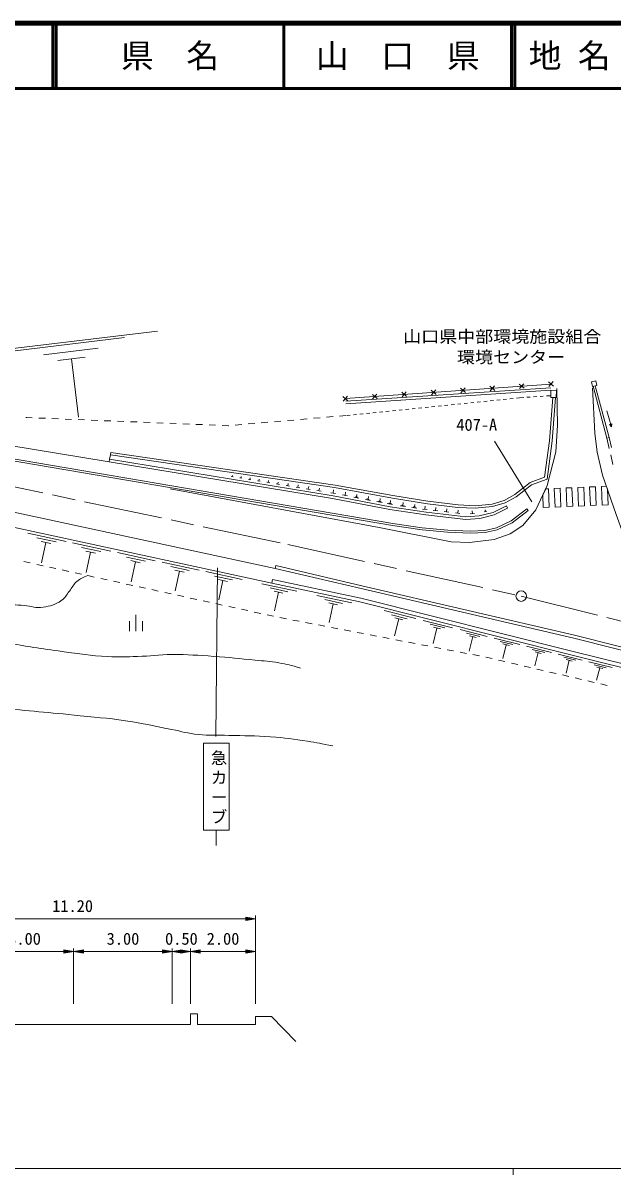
# Model space of a CAD drawing. Units: millimetres, scale not verified. Extents: x 40000 to 680000, y 20000 to 380000.
# Drawn here: x 293200 to 383226, y 204000 to 380000 of the extents above; entities that cross this region are included whole.
import ezdxf
from ezdxf.enums import TextEntityAlignment as Align

# ---------------------------------------------------------------- set-up
doc = ezdxf.new("R2010")
doc.units = ezdxf.units.MM
doc.header["$LTSCALE"] = 1000
doc.linetypes.add('CHAIN', pattern=[18.5, 12, -1.5, 3.5, -1.5])
for name, color, linetype, lineweight in [('M-BGD', 7, 'Continuous', 13), ('M-BMK', 2, 'CHAIN', 13), ('M-BMK-OTRS', 5, 'Continuous', 13), ('M-BMK-SRVR', 3, 'Continuous', 13), ('M-STR-HTXT', 7, 'Continuous', 13), ('M-STR-STRC', 7, 'Continuous', 13), ('M-STR-STRD', 7, 'Continuous', 13), ('M-TTL', 2, 'Continuous', 140), ('M-TTL-BAND', 7, 'Continuous', 13), ('M-TTL-LINE', 7, 'Continuous', 50)]:
    doc.layers.add(name, color=color, linetype=linetype, lineweight=lineweight)
doc.layers.add('M-TTL-TXT', color=7, linetype='Continuous')
doc.styles.add('@ＭＳ ゴシック', font='')
doc.styles.add('ＭＳ ゴシック', font='')
doc.styles.get('@ＭＳ ゴシック').set_extended_font_data('@MS Gothic')
doc.styles.get('ＭＳ ゴシック').set_extended_font_data('MS Gothic')

msp = doc.modelspace()

# ---------------------------------------------------------------- linework, layer by layer
at = {"layer": 'M-BGD'}
for p, q in [((291992, 329926), (308686, 331933)), ((296299, 329315), (304646, 330318)), ((298520, 328453), (302693, 328954)), ((300607, 328704), (301677, 319800)), ((342402, 322621), (373774, 324838)), ((342448, 322206), (373734, 324283)), ((342474, 321807), (373761, 323884)), ((355470, 323899), (356225, 323244)), ((356175, 323949), (355519, 323194)), ((359951, 324216), (360707, 323560)), ((360657, 324266), (360001, 323510)), ((364433, 324533), (365188, 323877)), ((365138, 324582), (364483, 323827)), ((368915, 324849), (369670, 324194)), ((369620, 324899), (368965, 324144)), ((373397, 325166), (374152, 324510)), ((374102, 325216), (373446, 324461)), ((380186, 324504), (382304, 316576)), ((380519, 324593), (382637, 316665)), ((342024, 322949), (342779, 322293)), ((342730, 322999), (342074, 322244)), ((346506, 323266), (347261, 322610)), ((347211, 323316), (346556, 322560)), ((350988, 323582), (351743, 322927)), ((351693, 323632), (351038, 322877)), ((362517, 322080), (363014, 322131)), ((363511, 322182), (364009, 322232)), ((364506, 322283), (365004, 322334)), ((365501, 322385), (365999, 322436)), ((366496, 322487), (366993, 322538)), ((367491, 322588), (367988, 322639)), ((368486, 322690), (368961, 322739)), ((368961, 322739), (369606, 322783)), ((370105, 322817), (370604, 322851)), ((371103, 322885), (371602, 322919)), ((372101, 322953), (372599, 322987)), ((373098, 323021), (373744, 323065)), ((345605, 320350), (346102, 320401)), ((346600, 320452), (347097, 320503)), ((347595, 320554), (348092, 320605)), ((348589, 320655), (349087, 320706)), ((349584, 320757), (350082, 320808)), ((350579, 320859), (351076, 320910)), ((351574, 320961), (352071, 321012)), ((352569, 321062), (353066, 321113)), ((353563, 321164), (354061, 321215)), ((354558, 321266), (355056, 321317)), ((355553, 321368), (356050, 321418)), ((356548, 321469), (357045, 321520)), ((357543, 321571), (358040, 321622)), ((358537, 321673), (359035, 321724)), ((359532, 321775), (360030, 321825)), ((360527, 321876), (361024, 321927)), ((361522, 321978), (362019, 322029)), ((382315, 320739), (382986, 318330)), ((293608, 319723), (293762, 319724)), ((293762, 319724), (294607, 319690)), ((295606, 319649), (296606, 319609)), ((297605, 319569), (298604, 319529)), ((299603, 319488), (300602, 319448)), ((301602, 319408), (302601, 319368)), ((303600, 319327), (304599, 319287)), ((305598, 319247), (306597, 319207)), ((307597, 319166), (308596, 319126)), ((309595, 319086), (310594, 319046)), ((311593, 319005), (312593, 318965)), ((313592, 318925), (314591, 318885)), ((315590, 318844), (316589, 318804)), ((317589, 318764), (318588, 318724)), ((319587, 318683), (320586, 318643)), ((321585, 318603), (322584, 318563)), ((325579, 318569), (326575, 318655)), ((327572, 318742), (328568, 318828)), ((329564, 318914), (330560, 319001)), ((331557, 319087), (332553, 319173)), ((333549, 319259), (334546, 319346)), ((335542, 319432), (336538, 319518)), ((337534, 319605), (338531, 319691)), ((339527, 319777), (340523, 319864)), ((341519, 319950), (342516, 320036)), ((342642, 320047), (343118, 320096)), ((343615, 320147), (344113, 320198)), ((344610, 320248), (345107, 320299)), ((382705, 318641), (383066, 318742)), ((382986, 318330), (382705, 318641)), ((383066, 318742), (382986, 318330)), ((323584, 318522), (324577, 318482)), ((324577, 318482), (324583, 318483)), ((382304, 316576), (382637, 316665)), ((382664, 314984), (382304, 316576)), ((382637, 316665), (383004, 315136)), ((306389, 313346), (306325, 312952)), ((306531, 314008), (306389, 313346)), ((306531, 314008), (306588, 314404)), ((383216, 312545), (382885, 314008)), ((325273, 310666), (324973, 310715)), ((325123, 310691), (325156, 310891)), ((326611, 310447), (326277, 310502)), ((326444, 310475), (326480, 310698)), ((327985, 310223), (327616, 310283)), ((327800, 310253), (327841, 310499)), ((329396, 309992), (328990, 310059)), ((329193, 310026), (329237, 310296)), ((330844, 309756), (330401, 309828)), ((330623, 309792), (330671, 310087)), ((332090, 309552), (332143, 309873)), ((332331, 309513), (331850, 309591)), ((333857, 309263), (333337, 309348)), ((333597, 309306), (333654, 309653)), ((335424, 309007), (334864, 309099)), ((335144, 309053), (335205, 309427)), ((337033, 308745), (336432, 308843)), ((336733, 308794), (336798, 309195)), ((338685, 308475), (338041, 308580)), ((338363, 308527), (338433, 308956)), ((340873, 308102), (340149, 308243)), ((340511, 308173), (340604, 308656)), ((342337, 307825), (342430, 308308)), ((372512, 307859), (372971, 308828)), ((372971, 308828), (373371, 308845)), ((373371, 308845), (373492, 306007)), ((374270, 308883), (375169, 308922)), ((374270, 308883), (374391, 306046)), ((375169, 308922), (375290, 306084)), ((376068, 308960), (376968, 308998)), ((376068, 308960), (376189, 306123)), ((376968, 308998), (377089, 306161)), ((377867, 309037), (378766, 309075)), ((377867, 309037), (377988, 306199)), ((378766, 309075), (378887, 306238)), ((379665, 309113), (380564, 309152)), ((379665, 309113), (379786, 306276)), ((380564, 309152), (380685, 306314)), ((381463, 309190), (382222, 309223)), ((381463, 309190), (381585, 306353)), ((382230, 309198), (382378, 308768)), ((382383, 308753), (382484, 306391)), ((342699, 307755), (341974, 307895)), ((344444, 307417), (343693, 307563)), ((344275, 307554), (343900, 307626)), ((344088, 307590), (344165, 307990)), ((346214, 307075), (345438, 307225)), ((346040, 307216), (345652, 307291)), ((345846, 307253), (345926, 307667)), ((348011, 306727), (347209, 306882)), ((347831, 306873), (347430, 306950)), ((347631, 306911), (347713, 307339)), ((349594, 306420), (348792, 306576)), ((349415, 306566), (349013, 306644)), ((349214, 306605), (349297, 307033)), ((351552, 306138), (350744, 306259)), ((351366, 306276), (350962, 306337)), ((351164, 306306), (351229, 306737)), ((352939, 306036), (353002, 306456)), ((366964, 306259), (367147, 305903)), ((372512, 307859), (372593, 305969)), ((379786, 306276), (380685, 306314)), ((381585, 306353), (382484, 306391)), ((353317, 305872), (352530, 305991)), ((353136, 306007), (352743, 306066)), ((354893, 305659), (354149, 305743)), ((354521, 305701), (354577, 306197)), ((356509, 305457), (355765, 305541)), ((356137, 305499), (356193, 305995)), ((358201, 305266), (357487, 305346)), ((357844, 305306), (357898, 305782)), ((359876, 305077), (359184, 305155)), ((359530, 305116), (359582, 305577)), ((362119, 305058), (361450, 305015)), ((361785, 305037), (361755, 305482)), ((363984, 305396), (363594, 305302)), ((363789, 305349), (363726, 305608)), ((370110, 305778), (370293, 305541)), ((372593, 305969), (373492, 306007)), ((374391, 306046), (375290, 306084)), ((376189, 306123), (377089, 306161)), ((377988, 306199), (378887, 306238)), ((293946, 302054), (299778, 300792)), ((295320, 301350), (298236, 300719)), ((295965, 300804), (297423, 300488)), ((296694, 300646), (296021, 297536)), ((300741, 300584), (306601, 299316)), ((302121, 299876), (305051, 299242)), ((302769, 299327), (304234, 299010)), ((293327, 297717), (294304, 297503)), ((303502, 299169), (302825, 296043)), ((307631, 299093), (313386, 297848)), ((308986, 298398), (311864, 297775)), ((309623, 297859), (311062, 297547)), ((310342, 297703), (309678, 294633)), ((314418, 297624), (320064, 296403)), ((295281, 297289), (296258, 297074)), ((297234, 296860), (298211, 296646)), ((299188, 296432), (300165, 296217)), ((301141, 296003), (302118, 295789)), ((315748, 296942), (318571, 296332)), ((316373, 296413), (317784, 296108)), ((317078, 296261), (316427, 293250)), ((321095, 296179), (326632, 294981)), ((303095, 295575), (304072, 295360)), ((305049, 295146), (306025, 294932)), ((307002, 294718), (307979, 294503)), ((308956, 294289), (309932, 294075)), ((322400, 295511), (325168, 294912)), ((323012, 294992), (324396, 294692)), ((323704, 294842), (323065, 291889)), ((329650, 294322), (335003, 293186)), ((331290, 294996), (331165, 294409)), ((310909, 293860), (311886, 293646)), ((312863, 293432), (313840, 293218)), ((314816, 293003), (315793, 292789)), ((316770, 292575), (317747, 292361)), ((330912, 293681), (333589, 293113)), ((331506, 293182), (332844, 292898)), ((332175, 293040), (331569, 290186)), ((338014, 292546), (343366, 291410)), ((318723, 292146), (319700, 291932)), ((320677, 291718), (321654, 291504)), ((322631, 291289), (323607, 291075)), ((324584, 290861), (325561, 290647)), ((326538, 290432), (327514, 290218)), ((339276, 291905), (341952, 291337)), ((339869, 291406), (341208, 291122)), ((340538, 291264), (339932, 288410)), ((310430, 289592), (310430, 287092)), ((328491, 290004), (329468, 289790)), ((330445, 289575), (331421, 289361)), ((332402, 289163), (333384, 288974)), ((334366, 288785), (335348, 288597)), ((348287, 290222), (353132, 289011)), ((349417, 289596), (351840, 288991)), ((350548, 288971), (349902, 286386)), ((349942, 289122), (351153, 288819)), ((354289, 288722), (358760, 287604)), ((309430, 288592), (309430, 287092)), ((311430, 288592), (311430, 287092)), ((336330, 288408), (337312, 288220)), ((338294, 288031), (339276, 287842)), ((340258, 287654), (341240, 287465)), ((342222, 287276), (343204, 287088)), ((344186, 286899), (345168, 286710)), ((355332, 288144), (357568, 287585)), ((356375, 287566), (355779, 285182)), ((355816, 287706), (356934, 287427)), ((359905, 287317), (364027, 286287)), ((346150, 286522), (347132, 286333)), ((348114, 286144), (349096, 285956)), ((350078, 285767), (351060, 285578)), ((352042, 285390), (353024, 285201)), ((360867, 286785), (362928, 286269)), ((361829, 286252), (361279, 284054)), ((361313, 286381), (362344, 286124)), ((365107, 286017), (369010, 285041)), ((366017, 285513), (367969, 285025)), ((366440, 285130), (367416, 284886)), ((354007, 285012), (354989, 284824)), ((355971, 284635), (356953, 284446)), ((357935, 284258), (358917, 284069)), ((359899, 283881), (360881, 283692)), ((361863, 283503), (362845, 283315)), ((366928, 285008), (366408, 282927)), ((370037, 284784), (373826, 283837)), ((370921, 284294), (372816, 283821)), ((371805, 283805), (371300, 281784)), ((371332, 283923), (372279, 283687)), ((374852, 283580), (378529, 282661)), ((363825, 283119), (364799, 282891)), ((365773, 282664), (366747, 282437)), ((367721, 282209), (368694, 281982)), ((369668, 281755), (370642, 281527)), ((375710, 283105), (377549, 282645)), ((376568, 282630), (376078, 280669)), ((376108, 282745), (377028, 282515)), ((379554, 282404), (383122, 281512)), ((380387, 281943), (382171, 281497)), ((371616, 281300), (372590, 281072)), ((373564, 280845), (374537, 280618)), ((375511, 280390), (376485, 280163)), ((377459, 279936), (378433, 279708)), ((381219, 281482), (380743, 279579)), ((380773, 281594), (381665, 281371)), ((379406, 279481), (380380, 279253)), ((381354, 279026), (382328, 278799))]:
    msp.add_line(p, q, dxfattribs=at)
for points in [[(161451, 319461), (184773, 320968), (234212, 324028), (255982, 326001), (313712, 332940)], [(306531, 314008), (340754, 309022), (349563, 307407), (354903, 306559), (359554, 305978), (362214, 305860), (364855, 306116), (366766, 306687), (368481, 307633), (370786, 309426), (373171, 310323), (373939, 316146), (374440, 322786)], [(306588, 314404), (340819, 309417), (349630, 307801), (354959, 306955), (359587, 306377), (362204, 306260), (364777, 306510), (366611, 307058), (368260, 307968), (370589, 309779), (372806, 310613), (373541, 316187), (374039, 322795)], [(253617, 318936), (275676, 318023), (306325, 312952)], [(306389, 313346), (340515, 307770), (349243, 306081), (354725, 305256), (360791, 304571), (362830, 304704), (364937, 305217), (366964, 306259)], [(306325, 312952), (340445, 307376), (349175, 305687), (354673, 304859), (360782, 304169), (362891, 304307), (365078, 304839), (367147, 305903)], [(237059, 302426), (242142, 303815), (247625, 304901), (253766, 305788), (259862, 306209), (266003, 306353), (273807, 306021), (280026, 305223), (289802, 303360), (331165, 294409)], [(331165, 294409), (344593, 291558), (377023, 283422), (401110, 277427), (422792, 272672), (427581, 272106), (442179, 270327), (483653, 263973), (490800, 263010), (505432, 261447), (518601, 260283), (537622, 258903)], [(331290, 294996), (344728, 292143), (377169, 284004), (401247, 278011), (423886, 273046), (427640, 272603), (442248, 270823), (483724, 264468), (490860, 263506), (505481, 261944), (518641, 260781), (537658, 259402)], [(267720, 224538), (270597, 228125), (272834, 228125), (272834, 226989), (282635, 226989), (282635, 228125), (282635, 228587), (283629, 228587), (283629, 226989), (318750, 226989), (318750, 228622), (319815, 228622), (319815, 226989), (328693, 226989), (328693, 228232), (331108, 228232), (334837, 224396)]]:
    msp.add_lwpolyline(points, dxfattribs=at)
for points in [[(373761, 323884), (373738, 322801), (374565, 322784), (374588, 323867)], [(380601, 325350), (380767, 324641), (380114, 324487), (379948, 325197)]]:
    msp.add_lwpolyline(points, close=True, dxfattribs=at)
for points, knots in [([(228745, 299025), (229182, 298569), (229379, 298406), (229856, 298106), (230562, 297662), (231050, 297520), (231878, 297423), (232633, 297335), (233065, 297377), (233824, 297423), (235323, 297515), (236151, 297692), (237641, 297878), (239133, 298065), (239962, 298224), (241457, 298384), (242826, 298530), (243594, 298639), (244971, 298662), (246482, 298686), (247336, 298661), (248838, 298485), (250508, 298289), (251434, 298102), (253084, 297777), (256035, 297196), (257661, 296742), (260591, 296058), (263003, 295495), (264347, 295150), (266758, 294580), (269144, 294016), (270472, 293658), (272874, 293164), (274369, 292857), (275207, 292684), (276716, 292457), (278761, 292149), (279915, 292037), (281973, 291837), (285059, 291539), (286792, 291416), (289884, 291206), (291256, 291112), (292027, 291107), (293398, 291003), (294514, 290919), (295150, 290562), (296254, 290751), (297391, 290945), (298086, 291091), (299034, 291749), (299650, 292176), (299799, 292634), (300272, 293215), (300730, 293777), (300858, 294211), (301410, 294681), (301974, 295161), (302314, 295287), (303081, 295578)], [0, 0, 0, 0, 1, 1, 1, 2, 2, 2, 3, 3, 3, 4, 4, 4, 5, 5, 5, 6, 6, 6, 7, 7, 7, 8, 8, 8, 9, 9, 9, 10, 10, 10, 11, 11, 11, 12, 12, 12, 13, 13, 13, 14, 14, 14, 15, 15, 15, 16, 16, 16, 17, 17, 17, 18, 18, 18, 19, 19, 19, 20, 20, 20, 20]), ([(221179, 295988), (221757, 295619), (221963, 295514), (222495, 295267), (223392, 294851), (223946, 294711), (224921, 294547), (226104, 294347), (226794, 294374), (227992, 294452), (228908, 294511), (229411, 294646), (230324, 294736), (232370, 294938), (233523, 294964), (235575, 295096), (237336, 295210), (238322, 295293), (240086, 295352), (242595, 295436), (244005, 295514), (246512, 295390), (248789, 295278), (250062, 295107), (252313, 294746), (254253, 294434), (255308, 294097), (257223, 293656), (260296, 292948), (262021, 292562), (265071, 291760), (267268, 291183), (268495, 290838), (270663, 290158), (272305, 289644), (273176, 289203), (274833, 288737), (277131, 288090), (278471, 287943), (280804, 287438), (284594, 286619), (286697, 286059), (290510, 285353), (293886, 284727), (295790, 284440), (299192, 283969), (301892, 283595), (303408, 283362), (306130, 283211), (307889, 283113), (308880, 283157), (310642, 283211), (312702, 283274), (313850, 283505), (315911, 283514), (318417, 283525), (319820, 283403), (322319, 283230), (324781, 283059), (326157, 282914), (328612, 282661), (330036, 282515), (330844, 282500), (332252, 282244), (333556, 282007), (334018, 281882), (335550, 281448)], [0, 0, 0, 0, 1, 1, 1, 2, 2, 2, 3, 3, 3, 4, 4, 4, 5, 5, 5, 6, 6, 6, 7, 7, 7, 8, 8, 8, 9, 9, 9, 10, 10, 10, 11, 11, 11, 12, 12, 12, 13, 13, 13, 14, 14, 14, 15, 15, 15, 16, 16, 16, 17, 17, 17, 18, 18, 18, 19, 19, 19, 20, 20, 20, 21, 21, 21, 22, 22, 22, 22]), ([(206067, 289922), (207398, 289240), (207779, 289044), (208913, 288564), (210011, 288100), (210635, 287858), (211771, 287498), (212888, 287144), (213522, 286957), (214671, 286730), (215937, 286480), (216672, 286516), (217956, 286389), (220669, 286120), (222201, 286077), (224908, 285749), (230389, 285086), (233467, 284723), (238898, 283723), (243056, 282957), (245326, 282234), (249475, 281420), (250505, 281218), (251080, 281091), (252120, 280951), (253879, 280714), (254870, 280617), (256641, 280482), (259167, 280288), (260602, 280493), (263124, 280247), (266128, 279954), (267822, 279753), (270758, 279053), (273034, 278510), (274196, 277797), (276474, 277261), (277972, 276909), (278833, 276811), (280355, 276579), (283859, 276045), (285833, 275813), (289355, 275406), (294244, 274841), (297001, 274695), (301894, 274169), (305046, 273831), (306828, 273751), (309955, 273231), (312284, 272843), (313566, 272507), (315884, 272058), (317465, 271751), (318334, 271461), (319936, 271290), (321742, 271098), (322769, 271218), (324585, 271162), (327084, 271086), (328490, 271142), (330983, 270949), (333191, 270778), (334426, 270623), (336613, 270267), (338135, 270019), (338647, 269926), (340494, 269542)], [0, 0, 0, 0, 1, 1, 1, 2, 2, 2, 3, 3, 3, 4, 4, 4, 5, 5, 5, 6, 6, 6, 7, 7, 7, 8, 8, 8, 9, 9, 9, 10, 10, 10, 11, 11, 11, 12, 12, 12, 13, 13, 13, 14, 14, 14, 15, 15, 15, 16, 16, 16, 17, 17, 17, 18, 18, 18, 19, 19, 19, 20, 20, 20, 21, 21, 21, 22, 22, 22, 22])]:
    msp.add_open_spline(points, degree=3, knots=knots, dxfattribs=at)
at = {"layer": 'M-BMK'}
msp.add_lwpolyline([(284495, 310684), (333589, 300324), (369225, 292441), (393395, 286381)], dxfattribs=at)
at = {"layer": 'M-BMK-OTRS'}
for points in [[(315654, 308843), (347569, 302949), (358520, 300732), (361314, 300643), (365083, 301094), (367566, 301951), (369487, 303252), (371458, 305631), (373211, 309336), (374532, 314460), (374768, 318529), (374654, 324166)], [(380100, 324240), (380466, 317338), (380798, 314423), (381641, 310920), (383702, 304901), (384767, 301941), (386230, 299048), (387870, 297275), (390634, 295338), (394551, 293306), (397063, 292227), (401039, 291075), (421849, 285924), (432663, 283339), (443812, 280666), (459334, 277479), (472312, 275135), (483203, 273448), (496324, 271719), (514905, 269732), (527625, 268632), (545382, 267388), (567037, 266467)], [(331766, 297115), (344916, 294031), (377343, 286477), (403015, 280009), (414787, 277632), (428146, 275181), (490077, 265878), (505512, 264094), (517218, 262980), (541493, 261533), (567224, 260457)]]:
    msp.add_lwpolyline(points, dxfattribs=at)
at = {"layer": 'M-BMK-SRVR'}
msp.add_circle((369225, 292441), 800, dxfattribs=at)
at = {"layer": 'M-STR-HTXT'}
for p, q in [((285938, 243125), (300923, 243125)), ((300923, 243125), (315980, 243125)), ((315980, 243125), (318750, 243125)), ((318750, 243125), (327193, 243125)), ((328693, 243125), (327193, 243375)), ((327193, 243375), (327193, 242875)), ((327493, 243325), (327193, 243325)), ((327193, 243275), (327793, 243275)), ((328093, 243225), (327193, 243225)), ((327193, 243175), (328393, 243175)), ((328693, 243125), (327193, 242875)), ((328693, 243125), (327193, 243125)), ((327193, 243075), (328393, 243075)), ((328093, 243025), (327193, 243025)), ((327193, 242975), (327793, 242975)), ((327493, 242925), (327193, 242925)), ((328693, 230125), (328693, 243625)), ((287437, 238125), (299423, 238125)), ((300923, 238125), (299423, 238375)), ((299423, 238375), (299423, 237875)), ((299723, 238325), (299423, 238325)), ((299423, 238275), (300023, 238275)), ((300323, 238225), (299423, 238225)), ((299423, 238175), (300623, 238175)), ((300923, 238125), (299423, 237875)), ((300923, 238125), (299423, 238125)), ((299423, 238075), (300623, 238075)), ((300323, 238025), (299423, 238025)), ((299423, 237975), (300023, 237975)), ((299723, 237925), (299423, 237925)), ((300923, 230125), (300923, 238625)), ((300923, 238125), (302423, 238375)), ((300923, 238125), (302423, 237875)), ((300923, 238125), (302423, 238125)), ((302423, 238175), (301223, 238175)), ((302423, 238075), (301223, 238075)), ((301523, 238225), (302423, 238225)), ((301523, 238025), (302423, 238025)), ((302423, 238275), (301823, 238275)), ((302423, 237975), (301823, 237975)), ((302123, 238325), (302423, 238325)), ((302123, 237925), (302423, 237925)), ((302423, 237875), (302423, 238375)), ((302423, 238125), (314480, 238125)), ((315980, 238125), (314480, 238375)), ((314480, 238375), (314480, 237875)), ((314780, 238325), (314480, 238325)), ((314480, 238275), (315080, 238275)), ((315380, 238225), (314480, 238225)), ((314480, 238175), (315680, 238175)), ((315980, 238125), (314480, 237875)), ((315980, 238125), (314480, 238125)), ((314480, 238075), (315680, 238075)), ((315380, 238025), (314480, 238025)), ((314480, 237975), (315080, 237975)), ((314780, 237925), (314480, 237925)), ((315980, 230125), (315980, 238625)), ((315980, 238125), (317480, 238375)), ((315980, 238125), (317480, 237875)), ((315980, 238125), (317480, 238125)), ((317480, 238175), (316280, 238175)), ((317480, 238075), (316280, 238075)), ((316580, 238225), (317480, 238225)), ((316580, 238025), (317480, 238025)), ((317480, 238275), (316880, 238275)), ((317480, 237975), (316880, 237975)), ((317180, 238325), (317480, 238325)), ((317180, 237925), (317480, 237925)), ((318750, 238125), (317250, 238375)), ((317250, 238375), (317250, 237875)), ((317550, 238325), (317250, 238325)), ((317250, 238275), (317850, 238275)), ((318150, 238225), (317250, 238225)), ((317250, 238175), (318450, 238175)), ((318750, 238125), (317250, 237875)), ((318750, 238125), (317250, 238125)), ((317250, 238075), (318450, 238075)), ((318150, 238025), (317250, 238025)), ((317250, 237975), (317850, 237975)), ((317550, 237925), (317250, 237925)), ((317480, 237875), (317480, 238375)), ((318750, 230125), (318750, 238625)), ((318750, 238125), (320250, 238375)), ((318750, 238125), (320250, 237875)), ((318750, 238125), (320250, 238125)), ((320250, 238175), (319050, 238175)), ((320250, 238075), (319050, 238075)), ((319350, 238225), (320250, 238225)), ((319350, 238025), (320250, 238025)), ((320250, 238275), (319650, 238275)), ((320250, 237975), (319650, 237975)), ((319950, 238325), (320250, 238325)), ((319950, 237925), (320250, 237925)), ((320250, 237875), (320250, 238375)), ((320250, 238125), (327193, 238125)), ((328693, 238125), (327193, 238375)), ((327193, 238375), (327193, 237875)), ((327493, 238325), (327193, 238325)), ((327193, 238275), (327793, 238275)), ((328093, 238225), (327193, 238225)), ((327193, 238175), (328393, 238175)), ((328693, 238125), (327193, 237875)), ((328693, 238125), (327193, 238125)), ((327193, 238075), (328393, 238075)), ((328093, 238025), (327193, 238025)), ((327193, 237975), (327793, 237975)), ((327493, 237925), (327193, 237925))]:
    msp.add_line(p, q, dxfattribs=at)
at = {"layer": 'M-STR-STRC'}
for p, q in [((370832, 306851), (365131, 316131)), ((322851, 296766), (322636, 270997)), ((320743, 269988), (324647, 269988)), ((320743, 269988), (320743, 256692)), ((324647, 269988), (324647, 256692)), ((320743, 256692), (324647, 256692)), ((322660, 256692), (322660, 254321))]:
    msp.add_line(p, q, dxfattribs=at)
at = {"layer": 'M-STR-STRD'}
msp.add_line((331766, 297115), (331663, 296677), dxfattribs=at)
for points in [[(274902, 315948), (349569, 303227), (354095, 302592), (357983, 302224), (361465, 302079), (363711, 302158), (365577, 302565), (367863, 303662), (370293, 305541)], [(274952, 316243), (349615, 303524), (354130, 302890), (358004, 302523), (361466, 302379), (363674, 302457), (365479, 302851), (367704, 303919), (370110, 305778)], [(278033, 307867), (287965, 306068), (331663, 296677)], [(331663, 296677), (344814, 293593), (377237, 286040), (402916, 279570), (414702, 277190), (428072, 274737), (490017, 265432), (505465, 263646), (517183, 262531), (541470, 261084), (567206, 260008)]]:
    msp.add_lwpolyline(points, dxfattribs=at)
at = {"layer": 'M-TTL'}
msp.add_line((680000, 380000), (40000, 380000), dxfattribs=at)
at = {"layer": 'M-TTL-BAND'}
for p, q in [((40000, 205000), (579000, 205000)), ((368000, 205000), (368000, 204000))]:
    msp.add_line(p, q, dxfattribs=at)
at = {"layer": 'M-TTL-LINE'}
for p, q in [((297750, 380000), (297750, 370000)), ((298250, 380000), (298250, 370000)), ((333000, 380000), (333000, 370000)), ((367750, 380000), (367750, 370000)), ((368250, 380000), (368250, 370000)), ((40000, 370000), (680000, 370000))]:
    msp.add_line(p, q, dxfattribs=at)

# ---------------------------------------------------------------- texts
at = {"layer": 'M-BGD', "style": 'ＭＳ ゴシック', "width": 1.1}
for s, p in [('山口県中部環境施設組合', (366333, 330631)), ('環境センター', (367680, 327488))]:
    msp.add_text(s, height=1833, dxfattribs=at).set_placement(p, align=Align.BOTTOM_CENTER)
at = {"layer": 'M-STR-HTXT', "style": 'ＭＳ ゴシック'}
for s, p in [('11.20', (300763, 243625)), ('3.00', (293430, 238625)), ('3.00', (308452, 238625)), ('0.50', (317365, 238625)), ('2.00', (323722, 238625))]:
    msp.add_text(s, height=1833, dxfattribs=at).set_placement(p, align=Align.BOTTOM_CENTER)
at = {"layer": 'M-STR-STRC', "style": 'ＭＳ ゴシック'}
msp.add_text('407-A', height=1833, dxfattribs=at).set_placement((359321, 318616), align=Align.MIDDLE_LEFT)
at = {"layer": 'M-STR-STRC', "style": '@ＭＳ ゴシック'}
for s, p in [('急', (321612, 268997)), ('カ', (321612, 265997)), ('ー', (321612, 262997)), ('ブ', (321612, 259997))]:
    msp.add_text(s, height=1833, rotation=270, dxfattribs=at).set_placement(p, align=Align.BOTTOM_LEFT)
at = {"layer": 'M-TTL-TXT', "style": 'ＭＳ ゴシック'}
for s, p in [('県\u3000名', (315625, 375000)), ('山\u3000口\u3000県', (350375, 375000))]:
    msp.add_text(s, height=3666, dxfattribs=at).set_placement(p, align=Align.MIDDLE_CENTER)
msp.add_text('地 名', height=3666, dxfattribs=at).set_placement((370380, 375000), align=Align.MIDDLE_LEFT)

doc.saveas('drawing.dxf')
